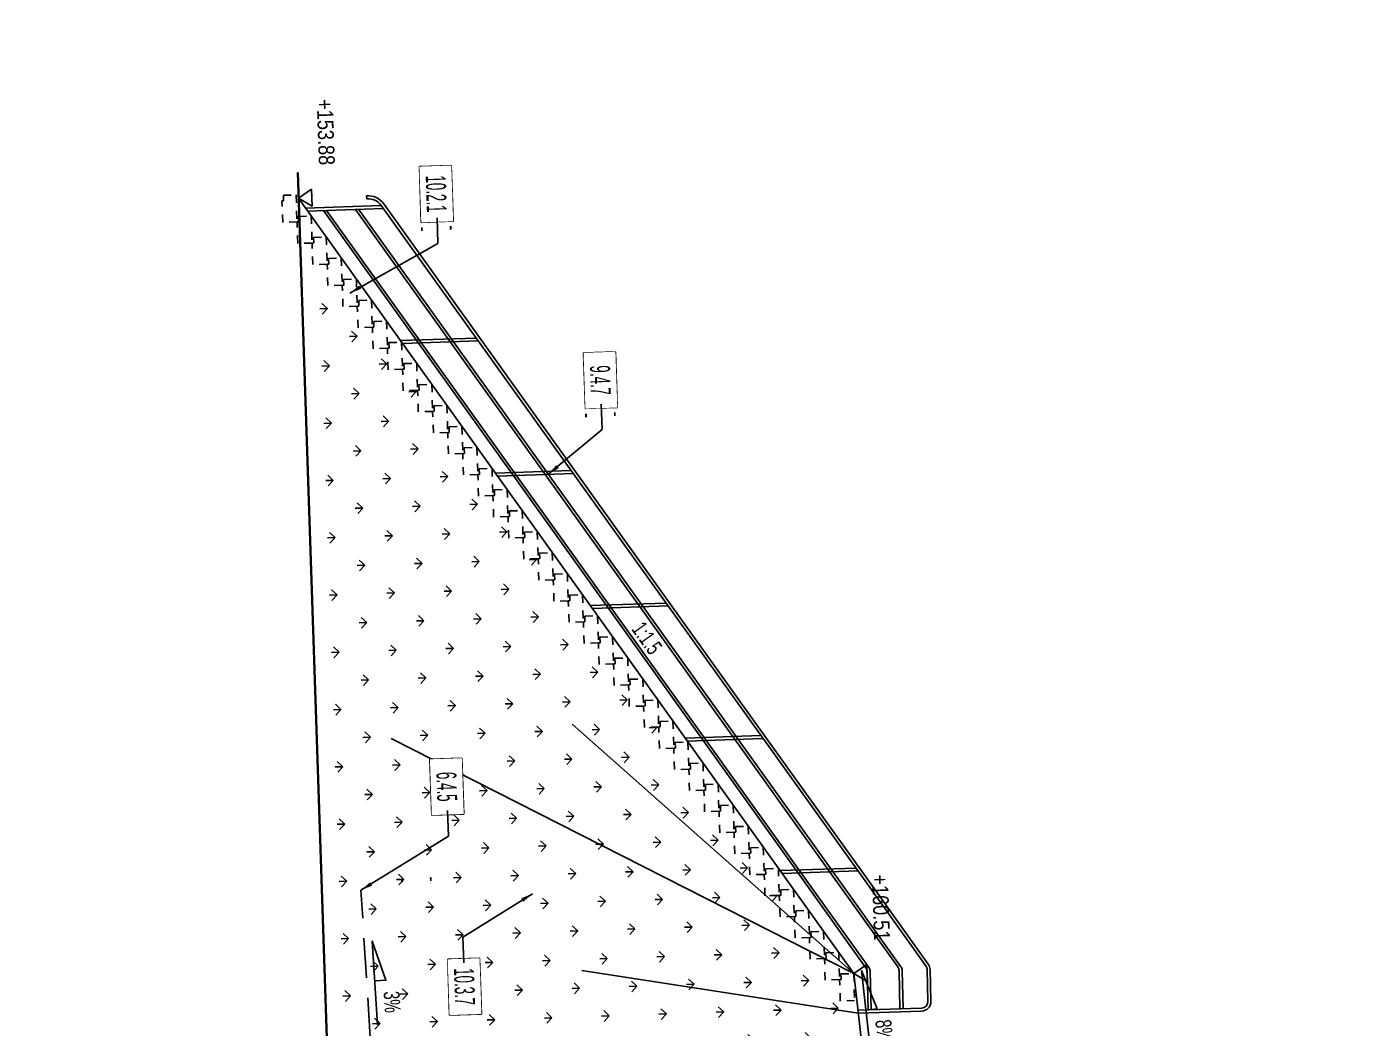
# Model space of a CAD drawing. Header units: metres. Extents: x 8395712 to 9795150, y 4166577 to 5794892.
# Drawn here: x 8418310.15 to 8418326.9, y 5772452.56 to 5772465.12 of the extents above; entities that cross this region are included whole.
import ezdxf
from ezdxf.enums import TextEntityAlignment as Align

# ---------------------------------------------------------------- set-up
doc = ezdxf.new("R2010")
doc.units = ezdxf.units.M
doc.set_wipeout_variables(frame=1)
doc.linetypes.add('DASHED', pattern=[0.75, 0.5, -0.25])
doc.linetypes.add('HIDDEN', pattern=[0.375, 0.25, -0.125])
for name, color, linetype in [('00RamTab-T', 2, 'Continuous'), ('00RysOpi-T', 2, 'Continuous'), ('AII_M_balustrady', 8, 'Continuous'), ('AII_M_opisy do legendy', 2, 'Continuous'), ('AII_odwodnienie_drenaż', 140, 'Continuous')]:
    doc.layers.add(name, color=color, linetype=linetype)
for name, color, linetype, lineweight in [('AII_M_koty wysokościowe', 1, 'Continuous', 18), ('AII_M_kreskowanie', 8, 'Continuous', 0), ('AII_M_kreskowanie skarp', 8, 'Continuous', 0), ('AII_M_odwodnienie', 8, 'Continuous', 9), ('AII_M_opisy wymiary', 1, 'Continuous', 25), ('AII_M_teren projektowany', 4, 'Continuous', 70), ('AII_M_wymiary', 1, 'Continuous', 25)]:
    doc.layers.add(name, color=color, linetype=linetype, lineweight=lineweight)
doc.styles.add('CDMSTYLE', font='CDMSIMPL.shx', dxfattribs={"width": 0.7, "bigfont": 'CDMBIGPL.shx'})
doc.dimstyles.new('CDM-ME100MM$7', dxfattribs={"dimscale": 0.1, "dimtxt": 2.5, "dimasz": 1.5, "dimexe": 1.5, "dimexo": 1, "dimgap": 0.5, "dimtad": 1, "dimdec": 0, "dimlfac": 1000, "dimrnd": 1, "dimzin": 9, "dimtxsty": 'CDMSTYLE', "dimblk": 'OBLIQUE', "dimcen": 2.5, "dimdle": 1.5, "dimclrd": 9, "dimclre": 9, "dimclrt": 1, "dimadec": 1, "dimazin": 2, "dimtfac": 1, "dimtdec": 0, "dimtix": 1, "dimtmove": 2, "dimatfit": 3, "dimfxl": 1, "dimtvp": 1, "dimtolj": 1, "dimtzin": 0, "dimlwd": 25, "dimlwe": 25, "dimarcsym": 0})

# ---------------------------------------------------------------- blocks, each defined once
blk = doc.blocks.new('00kota3')
at = {"layer": 'AII_M_koty wysokościowe', "color": 0, "linetype": 'Continuous', "lineweight": -2}
blk.add_lwpolyline([(1.08, 1.66), (-1.04, 1.66), (0, 0)], close=True, dxfattribs=at)
at = {"layer": 'AII_M_koty wysokościowe', "color": 0, "linetype": 'Continuous', "lineweight": -2, "style": 'CDMSTYLE', "width": 0.85}
blk.add_attdef('%%P000.000', (0.49, 2.69), '', height=2, dxfattribs=at)
blk = doc.blocks.new('OpiNum01')
at = {"layer": 'AII_M_opisy do legendy', "color": 0, "linetype": 'Continuous'}
blk.add_lwpolyline([(-3.5, -2), (3.5, -2), (3.5, 2), (-3.5, 2)], close=True, dxfattribs=at)
at = {"color": 9, "linetype": 'Continuous', "lineweight": 25, "style": 'CDMSTYLE', "width": 0.7, "flags": 1}
for tag, p in [('NAZWAPOL', (-4.1, -6.8)), ('NAZWAANG', (-4.1, -10.48)), ('SPECYF', (-4.1, -14.15)), ('ID', (-4.1, -17.82)), ('BAZA', (-4.1, -21.5)), ('RYSUNEK', (-4.1, -25.17))]:
    blk.add_attdef(tag, p, '', height=2, dxfattribs=at)
at = {"layer": 'AII_M_opisy do legendy', "linetype": 'Continuous', "lineweight": -2, "style": 'CDMSTYLE', "width": 0.5}
blk.add_attdef('NR', text='', height=2.5, dxfattribs=at).set_placement((0, 0), align=Align.MIDDLE)
at = {"color": 0, "linetype": 'Continuous'}
blk.add_wipeout([(-3.5, -2), (3.5, -2), (3.5, 2), (-3.5, 2)], dxfattribs=at).dxf.layer = 'AII_M_opisy do legendy'
blk = doc.blocks.new('OpiTxt01')
at = {"color": 0, "linetype": 'Continuous', "lineweight": 20, "style": 'CDMSTYLE', "width": 0.7}
blk.add_attdef('TEKST_GORNY', (1, 0.89), '', height=2, dxfattribs=at)
at = {"color": 0, "linetype": 'Continuous', "lineweight": -2, "style": 'CDMSTYLE', "width": 0.7}
blk.add_attdef('TEKST_DOLNY', (1.05, -2.73), '', height=2, dxfattribs=at)
blk = doc.blocks.new('_OBLIQUE')
at = {"color": 0, "linetype": 'ByBlock'}
blk.add_line((-0.5, -0.5), (0.5, 0.5), dxfattribs=at)

msp = doc.modelspace()

# ---------------------------------------------------------------- hatches: boundary and pattern name
at = {"layer": 'AII_M_kreskowanie', "linetype": 'ByBlock', "lineweight": 25}
h = msp.add_hatch(dxfattribs=at)
h.set_pattern_fill('GRASS', color=256, scale=0.02, angle=180)
h.set_pattern_definition([(181.9206, (8418316.14192, 5772449.0808), (-0.34697, -0.371047), [0.09525, -0.62317]), (136.9206, (8418316.1419, 5772449.0808), (-0.34697, -0.371047), [0.09525, -0.41275]), (226.9206, (8418316.1419, 5772449.0808), (0.371047, -0.34697), [0.09525, -0.41275])])
edge = h.paths.add_edge_path()
edge.add_line((8418318.287, 5772451.9242), (8418318.6368, 5772451.936))
edge.add_line((8418318.6368, 5772451.936), (8418320.163, 5772451.9872))
edge.add_line((8418320.163, 5772451.9872), (8418320.1644, 5772452.1923))
edge.add_line((8418320.1644, 5772452.1923), (8418320.1642, 5772452.1923))
edge.add_line((8418320.1642, 5772452.1923), (8418320.0385, 5772452.1931))
edge.add_arc((8418320.0784, 5772452.1944), 0.04, 91.92062, 181.92062, ccw=False)
edge.add_line((8418320.0771, 5772452.2344), (8418320.6368, 5772452.2532))
edge.add_line((8418320.6368, 5772452.2532), (8418320.6368, 5772452.2532))
edge.add_line((8418320.6368, 5772452.2532), (8418320.5233, 5772453.2499))
edge.add_line((8418320.5233, 5772453.2499), (8418320.5347, 5772452.9101))
edge.add_line((8418320.5347, 5772452.9101), (8418320.3548, 5772452.9041))
edge.add_line((8418320.3548, 5772452.9041), (8418320.3458, 5772453.1739))
edge.add_line((8418320.3458, 5772453.1739), (8418320.1659, 5772453.1679))
edge.add_line((8418320.1659, 5772453.1679), (8418320.1568, 5772453.4378))
edge.add_line((8418320.1568, 5772453.4378), (8418319.9769, 5772453.4317))
edge.add_line((8418319.9769, 5772453.4317), (8418319.9679, 5772453.7016))
edge.add_line((8418319.9679, 5772453.7016), (8418319.788, 5772453.6955))
edge.add_line((8418319.788, 5772453.6955), (8418319.7789, 5772453.9654))
edge.add_line((8418319.7789, 5772453.9654), (8418319.599, 5772453.9594))
edge.add_line((8418319.599, 5772453.9594), (8418319.59, 5772454.2292))
edge.add_line((8418319.59, 5772454.2292), (8418319.4101, 5772454.2232))
edge.add_line((8418319.4101, 5772454.2232), (8418319.401, 5772454.493))
edge.add_line((8418319.401, 5772454.493), (8418319.2211, 5772454.487))
edge.add_line((8418319.2211, 5772454.487), (8418319.2121, 5772454.7568))
edge.add_line((8418319.2121, 5772454.7568), (8418319.0322, 5772454.7508))
edge.add_line((8418319.0322, 5772454.7508), (8418319.0231, 5772455.0206))
edge.add_line((8418319.0231, 5772455.0206), (8418318.8432, 5772455.0146))
edge.add_line((8418318.8432, 5772455.0146), (8418318.8342, 5772455.2845))
edge.add_line((8418318.8342, 5772455.2845), (8418318.6543, 5772455.2784))
edge.add_line((8418318.6543, 5772455.2784), (8418318.6452, 5772455.5483))
edge.add_line((8418318.6452, 5772455.5483), (8418318.4653, 5772455.5422))
edge.add_line((8418318.4653, 5772455.5422), (8418318.4563, 5772455.8121))
edge.add_line((8418318.4563, 5772455.8121), (8418318.2764, 5772455.8061))
edge.add_line((8418318.2764, 5772455.8061), (8418318.2674, 5772456.0759))
edge.add_line((8418318.2674, 5772456.0759), (8418318.0875, 5772456.0699))
edge.add_line((8418318.0875, 5772456.0699), (8418318.0784, 5772456.3397))
edge.add_line((8418318.0784, 5772456.3397), (8418317.8985, 5772456.3337))
edge.add_line((8418317.8985, 5772456.3337), (8418317.8895, 5772456.6035))
edge.add_line((8418317.8895, 5772456.6035), (8418317.7096, 5772456.5975))
edge.add_line((8418317.7096, 5772456.5975), (8418317.7005, 5772456.8674))
edge.add_line((8418317.7005, 5772456.8674), (8418317.5206, 5772456.8613))
edge.add_line((8418317.5206, 5772456.8613), (8418317.5116, 5772457.1312))
edge.add_line((8418317.5116, 5772457.1312), (8418317.3317, 5772457.1251))
edge.add_line((8418317.3317, 5772457.1251), (8418317.3226, 5772457.395))
edge.add_line((8418317.3226, 5772457.395), (8418317.1427, 5772457.3889))
edge.add_line((8418317.1427, 5772457.3889), (8418317.1337, 5772457.6588))
edge.add_line((8418317.1337, 5772457.6588), (8418316.9538, 5772457.6528))
edge.add_line((8418316.9538, 5772457.6528), (8418316.9447, 5772457.9226))
edge.add_line((8418316.9447, 5772457.9226), (8418316.7648, 5772457.9166))
edge.add_line((8418316.7648, 5772457.9166), (8418316.7558, 5772458.1864))
edge.add_line((8418316.7558, 5772458.1864), (8418316.5759, 5772458.1804))
edge.add_line((8418316.5759, 5772458.1804), (8418316.5668, 5772458.4502))
edge.add_line((8418316.5668, 5772458.4502), (8418316.3869, 5772458.4442))
edge.add_line((8418316.3869, 5772458.4442), (8418316.3779, 5772458.7141))
edge.add_line((8418316.3779, 5772458.7141), (8418316.198, 5772458.708))
edge.add_line((8418316.198, 5772458.708), (8418316.1889, 5772458.9779))
edge.add_line((8418316.1889, 5772458.9779), (8418316.009, 5772458.9718))
edge.add_line((8418316.009, 5772458.9718), (8418316, 5772459.2417))
edge.add_line((8418316, 5772459.2417), (8418315.8201, 5772459.2357))
edge.add_line((8418315.8201, 5772459.2357), (8418315.811, 5772459.5055))
edge.add_line((8418315.811, 5772459.5055), (8418315.6311, 5772459.4995))
edge.add_line((8418315.6311, 5772459.4995), (8418315.6221, 5772459.7693))
edge.add_line((8418315.6221, 5772459.7693), (8418315.4422, 5772459.7633))
edge.add_line((8418315.4422, 5772459.7633), (8418315.4331, 5772460.0331))
edge.add_line((8418315.4331, 5772460.0331), (8418315.2532, 5772460.0271))
edge.add_line((8418315.2532, 5772460.0271), (8418315.2442, 5772460.297))
edge.add_line((8418315.2442, 5772460.297), (8418315.0643, 5772460.2909))
edge.add_line((8418315.0643, 5772460.2909), (8418315.0552, 5772460.5608))
edge.add_line((8418315.0552, 5772460.5608), (8418314.8753, 5772460.5547))
edge.add_line((8418314.8753, 5772460.5547), (8418314.8663, 5772460.8246))
edge.add_line((8418314.8663, 5772460.8246), (8418314.6864, 5772460.8185))
edge.add_line((8418314.6864, 5772460.8185), (8418314.6773, 5772461.0884))
edge.add_line((8418314.6773, 5772461.0884), (8418314.4974, 5772461.0824))
edge.add_line((8418314.4974, 5772461.0824), (8418314.4884, 5772461.3522))
edge.add_line((8418314.4884, 5772461.3522), (8418314.3085, 5772461.3462))
edge.add_line((8418314.3085, 5772461.3462), (8418314.2995, 5772461.616))
edge.add_line((8418314.2995, 5772461.616), (8418314.1196, 5772461.61))
edge.add_line((8418314.1196, 5772461.61), (8418314.1105, 5772461.8798))
edge.add_line((8418314.1105, 5772461.8798), (8418313.9306, 5772461.8738))
edge.add_line((8418313.9306, 5772461.8738), (8418313.9216, 5772462.1437))
edge.add_line((8418313.9216, 5772462.1437), (8418313.7417, 5772462.1376))
edge.add_line((8418313.7417, 5772462.1376), (8418313.7326, 5772462.4075))
edge.add_line((8418313.7326, 5772462.4075), (8418313.5818, 5772462.4024))
edge.add_line((8418313.5818, 5772462.4024), (8418313.938, 5772451.7784))
edge.add_line((8418313.938, 5772451.7784), (8418318.287, 5772451.9242))

# ---------------------------------------------------------------- linework, layer by layer
at = {"color": 1, "linetype": 'ByBlock', "lineweight": 25}
for p, q in [((8418320.5233, 5772453.2499), (8418313.5628, 5772462.9685)), ((8418320.6368, 5772452.2532), (8418320.5233, 5772453.2499))]:
    msp.add_line(p, q, dxfattribs=at)
at = {"color": 9, "linetype": 'ByBlock', "lineweight": 25, "elevation": 0}
msp.add_lwpolyline([(8418320.739, 5772452.2396), (8418320.6198, 5772453.2862), (8418320.8155, 5772452.8052), (8418320.6764, 5772452.7894)], dxfattribs=at)
at = {"layer": '00RamTab-T', "color": 8, "linetype": 'HIDDEN', "lineweight": 25, "ltscale": 0.2, "elevation": 0}
for points in [[(8418313.3547, 5772462.9351), (8418313.3747, 5772462.9358), (8418313.3724, 5772463.0057), (8418313.5323, 5772463.0111), (8418313.5437, 5772462.6713), (8418313.3638, 5772462.6653)], [(8418313.5437, 5772462.6713), (8418313.5636, 5772462.672), (8418313.5613, 5772462.7419), (8418313.7212, 5772462.7473), (8418313.7326, 5772462.4075), (8418313.5527, 5772462.4014)], [(8418313.7326, 5772462.4075), (8418313.7526, 5772462.4081), (8418313.7503, 5772462.4781), (8418313.9102, 5772462.4835), (8418313.9216, 5772462.1437), (8418313.7417, 5772462.1376)], [(8418313.9216, 5772462.1437), (8418313.9415, 5772462.1443), (8418313.9392, 5772462.2143), (8418314.0991, 5772462.2197), (8418314.1105, 5772461.8798), (8418313.9306, 5772461.8738)], [(8418314.1105, 5772461.8798), (8418314.1305, 5772461.8805), (8418314.1281, 5772461.9505), (8418314.2881, 5772461.9558), (8418314.2995, 5772461.616), (8418314.1196, 5772461.61)], [(8418314.2995, 5772461.616), (8418314.3194, 5772461.6167), (8418314.3171, 5772461.6867), (8418314.477, 5772461.692), (8418314.4884, 5772461.3522), (8418314.3085, 5772461.3462)], [(8418314.4884, 5772461.3522), (8418314.5084, 5772461.3529), (8418314.506, 5772461.4228), (8418314.666, 5772461.4282), (8418314.6773, 5772461.0884), (8418314.4974, 5772461.0824)], [(8418314.6773, 5772461.0884), (8418314.6973, 5772461.0891), (8418314.695, 5772461.159), (8418314.8549, 5772461.1644), (8418314.8663, 5772460.8246), (8418314.6864, 5772460.8185)], [(8418314.8663, 5772460.8246), (8418314.8863, 5772460.8253), (8418314.8839, 5772460.8952), (8418315.0438, 5772460.9006), (8418315.0552, 5772460.5608), (8418314.8753, 5772460.5547)], [(8418315.0552, 5772460.5608), (8418315.0752, 5772460.5614), (8418315.0729, 5772460.6314), (8418315.2328, 5772460.6368), (8418315.2442, 5772460.297), (8418315.0643, 5772460.2909)], [(8418315.2442, 5772460.297), (8418315.2642, 5772460.2976), (8418315.2618, 5772460.3676), (8418315.4217, 5772460.3729), (8418315.4331, 5772460.0331), (8418315.2532, 5772460.0271)], [(8418315.4331, 5772460.0331), (8418315.4531, 5772460.0338), (8418315.4508, 5772460.1038), (8418315.6107, 5772460.1091), (8418315.6221, 5772459.7693), (8418315.4422, 5772459.7633)], [(8418315.6221, 5772459.7693), (8418315.6421, 5772459.77), (8418315.6397, 5772459.84), (8418315.7996, 5772459.8453), (8418315.811, 5772459.5055), (8418315.6311, 5772459.4995)], [(8418315.811, 5772459.5055), (8418315.831, 5772459.5062), (8418315.8287, 5772459.5761), (8418315.9886, 5772459.5815), (8418316, 5772459.2417), (8418315.8201, 5772459.2357)], [(8418316, 5772459.2417), (8418316.02, 5772459.2424), (8418316.0176, 5772459.3123), (8418316.1775, 5772459.3177), (8418316.1889, 5772458.9779), (8418316.009, 5772458.9718)], [(8418316.1889, 5772458.9779), (8418316.2089, 5772458.9785), (8418316.2066, 5772459.0485), (8418316.3665, 5772459.0539), (8418316.3779, 5772458.7141), (8418316.198, 5772458.708)], [(8418316.3779, 5772458.7141), (8418316.3979, 5772458.7147), (8418316.3955, 5772458.7847), (8418316.5554, 5772458.7901), (8418316.5668, 5772458.4502), (8418316.3869, 5772458.4442)], [(8418316.5668, 5772458.4502), (8418316.5868, 5772458.4509), (8418316.5845, 5772458.5209), (8418316.7444, 5772458.5262), (8418316.7558, 5772458.1864), (8418316.5759, 5772458.1804)], [(8418316.7558, 5772458.1864), (8418316.7758, 5772458.1871), (8418316.7734, 5772458.2571), (8418316.9333, 5772458.2624), (8418316.9447, 5772457.9226), (8418316.7648, 5772457.9166)], [(8418316.9447, 5772457.9226), (8418316.9647, 5772457.9233), (8418316.9624, 5772457.9932), (8418317.1223, 5772457.9986), (8418317.1337, 5772457.6588), (8418316.9538, 5772457.6528)], [(8418317.1337, 5772457.6588), (8418317.1537, 5772457.6595), (8418317.1513, 5772457.7294), (8418317.3112, 5772457.7348), (8418317.3226, 5772457.395), (8418317.1427, 5772457.3889)], [(8418317.3226, 5772457.395), (8418317.3426, 5772457.3957), (8418317.3403, 5772457.4656), (8418317.5002, 5772457.471), (8418317.5116, 5772457.1312), (8418317.3317, 5772457.1251)], [(8418317.5116, 5772457.1312), (8418317.5316, 5772457.1318), (8418317.5292, 5772457.2018), (8418317.6891, 5772457.2072), (8418317.7005, 5772456.8674), (8418317.5206, 5772456.8613)], [(8418317.7005, 5772456.8674), (8418317.7205, 5772456.868), (8418317.7182, 5772456.938), (8418317.8781, 5772456.9433), (8418317.8895, 5772456.6035), (8418317.7096, 5772456.5975)], [(8418317.8895, 5772456.6035), (8418317.9094, 5772456.6042), (8418317.9071, 5772456.6742), (8418318.067, 5772456.6795), (8418318.0784, 5772456.3397), (8418317.8985, 5772456.3337)], [(8418318.0784, 5772456.3397), (8418318.0984, 5772456.3404), (8418318.096, 5772456.4104), (8418318.256, 5772456.4157), (8418318.2674, 5772456.0759), (8418318.0875, 5772456.0699)], [(8418318.2674, 5772456.0759), (8418318.2873, 5772456.0766), (8418318.285, 5772456.1465), (8418318.4449, 5772456.1519), (8418318.4563, 5772455.8121), (8418318.2764, 5772455.8061)], [(8418318.4563, 5772455.8121), (8418318.4763, 5772455.8128), (8418318.4739, 5772455.8827), (8418318.6339, 5772455.8881), (8418318.6452, 5772455.5483), (8418318.4653, 5772455.5422)], [(8418318.6452, 5772455.5483), (8418318.6652, 5772455.5489), (8418318.6629, 5772455.6189), (8418318.8228, 5772455.6243), (8418318.8342, 5772455.2845), (8418318.6543, 5772455.2784)], [(8418318.8342, 5772455.2845), (8418318.8542, 5772455.2851), (8418318.8518, 5772455.3551), (8418319.0117, 5772455.3605), (8418319.0231, 5772455.0206), (8418318.8432, 5772455.0146)], [(8418319.0231, 5772455.0206), (8418319.0431, 5772455.0213), (8418319.0408, 5772455.0913), (8418319.2007, 5772455.0966), (8418319.2121, 5772454.7568), (8418319.0322, 5772454.7508)], [(8418319.2121, 5772454.7568), (8418319.2321, 5772454.7575), (8418319.2297, 5772454.8275), (8418319.3896, 5772454.8328), (8418319.401, 5772454.493), (8418319.2211, 5772454.487)], [(8418319.401, 5772454.493), (8418319.421, 5772454.4937), (8418319.4187, 5772454.5637), (8418319.5786, 5772454.569), (8418319.59, 5772454.2292), (8418319.4101, 5772454.2232)], [(8418319.59, 5772454.2292), (8418319.61, 5772454.2299), (8418319.6076, 5772454.2998), (8418319.7675, 5772454.3052), (8418319.7789, 5772453.9654), (8418319.599, 5772453.9594)], [(8418319.7789, 5772453.9654), (8418319.7989, 5772453.9661), (8418319.7966, 5772454.036), (8418319.9565, 5772454.0414), (8418319.9679, 5772453.7016), (8418319.788, 5772453.6955)], [(8418319.9679, 5772453.7016), (8418319.9879, 5772453.7022), (8418319.9855, 5772453.7722), (8418320.1454, 5772453.7776), (8418320.1568, 5772453.4378), (8418319.9769, 5772453.4317)], [(8418320.1568, 5772453.4378), (8418320.1768, 5772453.4384), (8418320.1745, 5772453.5084), (8418320.3344, 5772453.5138), (8418320.3458, 5772453.1739), (8418320.1659, 5772453.1679)], [(8418320.3458, 5772453.1739), (8418320.3658, 5772453.1746), (8418320.3634, 5772453.2446), (8418320.5233, 5772453.2499), (8418320.5347, 5772452.9101), (8418320.3548, 5772452.9041)]]:
    msp.add_lwpolyline(points, close=True, dxfattribs=at)
at = {"layer": 'AII_M_balustrady', "linetype": 'ByBlock', "lineweight": -2}
for p, q in [((8418314.6002, 5772462.8778), (8418313.6505, 5772462.846)), ((8418314.6268, 5772462.8407), (8418313.6771, 5772462.8089)), ((8418315.7899, 5772461.2168), (8418314.8402, 5772461.1849)), ((8418315.8164, 5772461.1796), (8418314.8668, 5772461.1478)), ((8418316.9795, 5772459.5557), (8418316.0299, 5772459.5239)), ((8418317.0061, 5772459.5186), (8418316.0565, 5772459.4867)), ((8418318.1692, 5772457.8946), (8418317.2195, 5772457.8628)), ((8418318.1958, 5772457.8575), (8418317.2461, 5772457.8257)), ((8418319.3589, 5772456.2336), (8418318.4092, 5772456.2017)), ((8418319.3855, 5772456.1965), (8418318.4358, 5772456.1646)), ((8418320.5485, 5772454.5725), (8418319.5989, 5772454.5407)), ((8418320.5751, 5772454.5354), (8418319.6255, 5772454.5035))]:
    msp.add_line(p, q, dxfattribs=at)
at = {"layer": 'AII_M_balustrady', "linetype": 'ByBlock', "lineweight": -2, "elevation": 0}
for points in [[(8418314.4133, 5772462.9982), (8418314.4172, 5772462.9604)], [(8418319.306, 5772456.3726), (8418314.6311, 5772462.8999)]]:
    msp.add_lwpolyline(points, dxfattribs=at)
for points in [[(8418320.7023, 5772452.7937), (8418320.6913, 5772453.2737, 0.15267), (8418320.6759, 5772453.3202), (8418319.8506, 5772454.4726), (8418313.8753, 5772462.8155)], [(8418320.7423, 5772452.795), (8418320.7312, 5772453.275, 0.15267), (8418320.7159, 5772453.3215), (8418319.8905, 5772454.4739), (8418313.9152, 5772462.8168)], [(8418321.1021, 5772452.8071), (8418321.091, 5772453.2871, 0.15267), (8418321.0757, 5772453.3336), (8418320.2503, 5772454.486), (8418314.275, 5772462.8289)], [(8418321.1421, 5772452.8084), (8418321.131, 5772453.2884, 0.15267), (8418321.1157, 5772453.3349), (8418320.2903, 5772454.4873), (8418314.315, 5772462.8302)], [(8418320.5757, 5772452.7894), (8418321.3728, 5772452.8162, 0.4089518), (8418321.452, 5772452.8994), (8418321.4428, 5772453.2989, 0.15267), (8418321.4274, 5772453.3454), (8418320.6021, 5772454.4978), (8418314.6002, 5772462.8778)], [(8418320.5801, 5772452.7516), (8418321.374, 5772452.7782, 0.4089518), (8418321.49, 5772452.9), (8418321.4808, 5772453.2995, 0.15267), (8418321.4583, 5772453.3675), (8418320.633, 5772454.5199), (8418319.306, 5772456.3726)]]:
    msp.add_lwpolyline(points, format="xyb", dxfattribs=at)
at = {"layer": 'AII_M_balustrady', "linetype": 'ByBlock', "lineweight": -2}
for radius in [0.238, 0.2]:
    msp.add_arc((8418314.4375, 5772462.7614), radius, 35.61067, 95.8396, dxfattribs=at)
at = {"layer": 'AII_M_kreskowanie skarp', "color": 9, "lineweight": -2, "elevation": 0}
for points in [[(8418320.5233, 5772453.2499), (8418316.9936, 5772456.3774)], [(8418320.5233, 5772453.2499), (8418314.7224, 5772456.198)], [(8418320.5801, 5772452.7516), (8418317.1139, 5772453.2863)]]:
    msp.add_lwpolyline(points, dxfattribs=at)
at = {"layer": 'AII_M_odwodnienie', "color": 9, "linetype": 'ByBlock', "lineweight": 25}
msp.add_lwpolyline([(8418314.5545, 5772452.6048), (8418314.4876, 5772453.656), (8418314.6591, 5772453.1659), (8418314.5193, 5772453.157)], dxfattribs=at)
at = {"layer": 'AII_M_opisy wymiary', "color": 1, "linetype": 'ByBlock', "lineweight": 40}
msp.add_circle((8418171.8303, 5772432.124), 22459.4841, dxfattribs=at)
at = {"layer": 'AII_M_teren projektowany', "color": 94, "lineweight": 35, "elevation": 0}
msp.add_lwpolyline([(8418314.4388, 5772436.8468), (8418313.5519, 5772463.2937)], dxfattribs=at)

# ---------------------------------------------------------------- block references
at = {"color": 1, "linetype": 'Continuous', "lineweight": 25}
ref = msp.add_blockref('00kota3', (8418313.5628, 5772462.9685), dxfattribs=dict(at, xscale=-0.1, yscale=0.1, zscale=0.1, rotation=271.9206225094323))
ref.add_attrib('%%P000.000', '+153.88', (8418313.7906, 5772464.208), dxfattribs={"layer": 'AII_M_koty wysokościowe', "color": 0, "linetype": 'Continuous', "lineweight": -2, "height": 0.2, "rotation": 271.92062, "style": 'CDMSTYLE', "width": 0.85})
ref = msp.add_blockref('00kota3', (8418320.5233, 5772453.2499), dxfattribs=dict(at, xscale=-0.1, yscale=0.1, zscale=0.1, rotation=271.9206225094323))
ref.add_attrib('%%P000.000', '+160.51', (8418320.7512, 5772454.4895), dxfattribs={"layer": 'AII_M_koty wysokościowe', "color": 0, "linetype": 'Continuous', "lineweight": -2, "height": 0.2, "rotation": 271.92062, "style": 'CDMSTYLE', "width": 0.85})
at = {"layer": 'Defpoints', "color": 250, "linetype": 'Continuous', "lineweight": 0, "xscale": 0.1, "yscale": 0.1, "zscale": 0.1, "rotation": 271.920621254117}
msp.add_blockref('OpiTxt01', (8418315.0498, 5772454.558), dxfattribs=at).add_auto_attribs({'TEKST_GORNY': '-', 'TEKST_DOLNY': '-'})

# ---------------------------------------------------------------- texts
at = {"color": 9, "linetype": 'ByBlock', "lineweight": 25, "style": 'CDMSTYLE', "width": 0.7}
msp.add_text('1:1.5', height=0.2, rotation=305.61084, dxfattribs=at).set_placement((8418317.8507, 5772457.397), align=Align.CENTER)
at = {"layer": 'AII_M_odwodnienie', "color": 9, "linetype": 'ByBlock', "lineweight": 25, "style": 'CDMSTYLE', "width": 0.7}
msp.add_text('3%', height=0.2, rotation=273.63913, dxfattribs=at).set_placement((8418314.6367, 5772452.8872), align=Align.CENTER)
at = {"layer": 'AII_M_wymiary', "style": 'CDMSTYLE', "width": 0.7}
msp.add_text('8%', height=0.2, rotation=276.4947, dxfattribs=at).set_placement((8418320.8071, 5772452.5258), align=Align.CENTER)

# ---------------------------------------------------------------- next in the draw order: block references
at = {"layer": '00RysOpi-T', "color": 1, "linetype": 'Continuous', "lineweight": 0, "xscale": 0.1, "yscale": 0.1, "zscale": 0.1}
for p, rotation, values in [((8418315.2895, 5772463.0228), 271.9206224133116, {'NR': '10.2.1'}), ((8418317.3474, 5772460.6879), 271.9206228708146, {'NR': '9.4.7'}), ((8418315.4218, 5772455.5924), 271.9206224117979, {'NR': '6.4.5'}), ((8418315.6441, 5772453.0851), 271.920621254117, {'NR': '10.3.7'})]:
    msp.add_blockref('OpiNum01', p, dxfattribs=dict(at, rotation=rotation)).add_auto_attribs(values)

# ---------------------------------------------------------------- next in the draw order: linework, layer by layer
at = {"layer": 'AII_odwodnienie_drenaż', "linetype": 'DASHED', "lineweight": 25, "elevation": 0}
msp.add_lwpolyline([(8418315.5146, 5772419.4132), (8418315.5027, 5772422.8093), (8418315.8625, 5772422.8214), (8418315.8128, 5772436.8829), (8418314.9174, 5772450.9617), (8418314.5576, 5772450.9496), (8418314.345, 5772454.2935)], dxfattribs=at)

# ---------------------------------------------------------------- next in the draw order: block references
at = {"layer": 'Defpoints', "color": 250, "linetype": 'Continuous', "lineweight": 0, "xscale": 0.1, "yscale": 0.1, "zscale": 0.1}
for p, rotation in [((8418315.2995, 5772462.723), 271.9206224133116), ((8418317.3574, 5772460.3881), 271.9206228708146)]:
    msp.add_blockref('OpiTxt01', p, dxfattribs=dict(at, rotation=rotation)).add_auto_attribs({'TEKST_GORNY': '-', 'TEKST_DOLNY': '-'})

# ---------------------------------------------------------------- next in the draw order: leaders
at = {"layer": '00RysOpi-T', "color": 9, "linetype": 'Continuous', "lineweight": 0}
for points in [[(8418314.2058, 5772461.7798), (8418315.3103, 5772462.4031), (8418315.2995, 5772462.723)], [(8418316.6944, 5772459.5081), (8418317.3682, 5772460.0683), (8418317.3574, 5772460.3881)], [(8418314.345, 5772454.2935), (8418315.4426, 5772454.9728), (8418315.4319, 5772455.2926)], [(8418316.4944, 5772454.2505), (8418315.6234, 5772453.7047), (8418315.6341, 5772453.3849)]]:
    msp.add_leader(points, dimstyle='CDM-ME100MM$7', dxfattribs=at)

doc.saveas('drawing.dxf')
